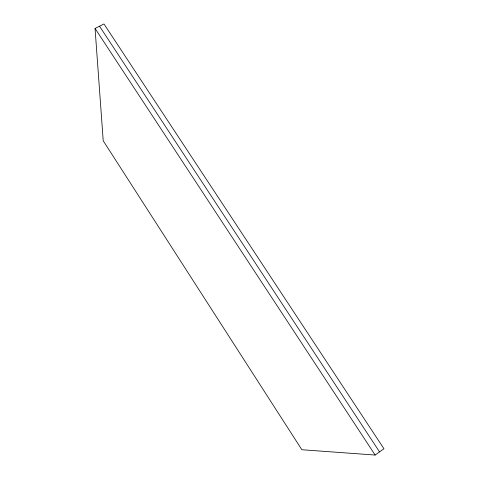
<?xml version="1.0" encoding="UTF-8"?>
<svg xmlns="http://www.w3.org/2000/svg" width="479" height="479" viewBox="0 0 479 479"><rect width="100%" height="100%" fill="white"/><g stroke="black" fill="none" stroke-linecap="round" stroke-linejoin="round"><path stroke-width="0.72" d="M375.141 455.05L383.942 448.745L103.961 23.95L95.058 28.459L103.219 140.772L301.866 449.745L375.141 455.05L95.058 28.459M99.518 26.201L379.548 451.895"/></g></svg>
